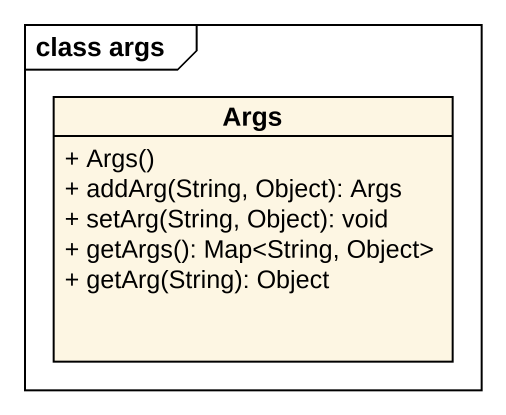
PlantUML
@startuml
mainframe class args
hide circle
hide empty members
skinparam classAttributeIconSize 0
class Args {
  + Args()
  + addArg(String, Object): Args
  + setArg(String, Object): void
  + getArgs(): Map<String, Object>
  + getArg(String): Object
}
@enduml
